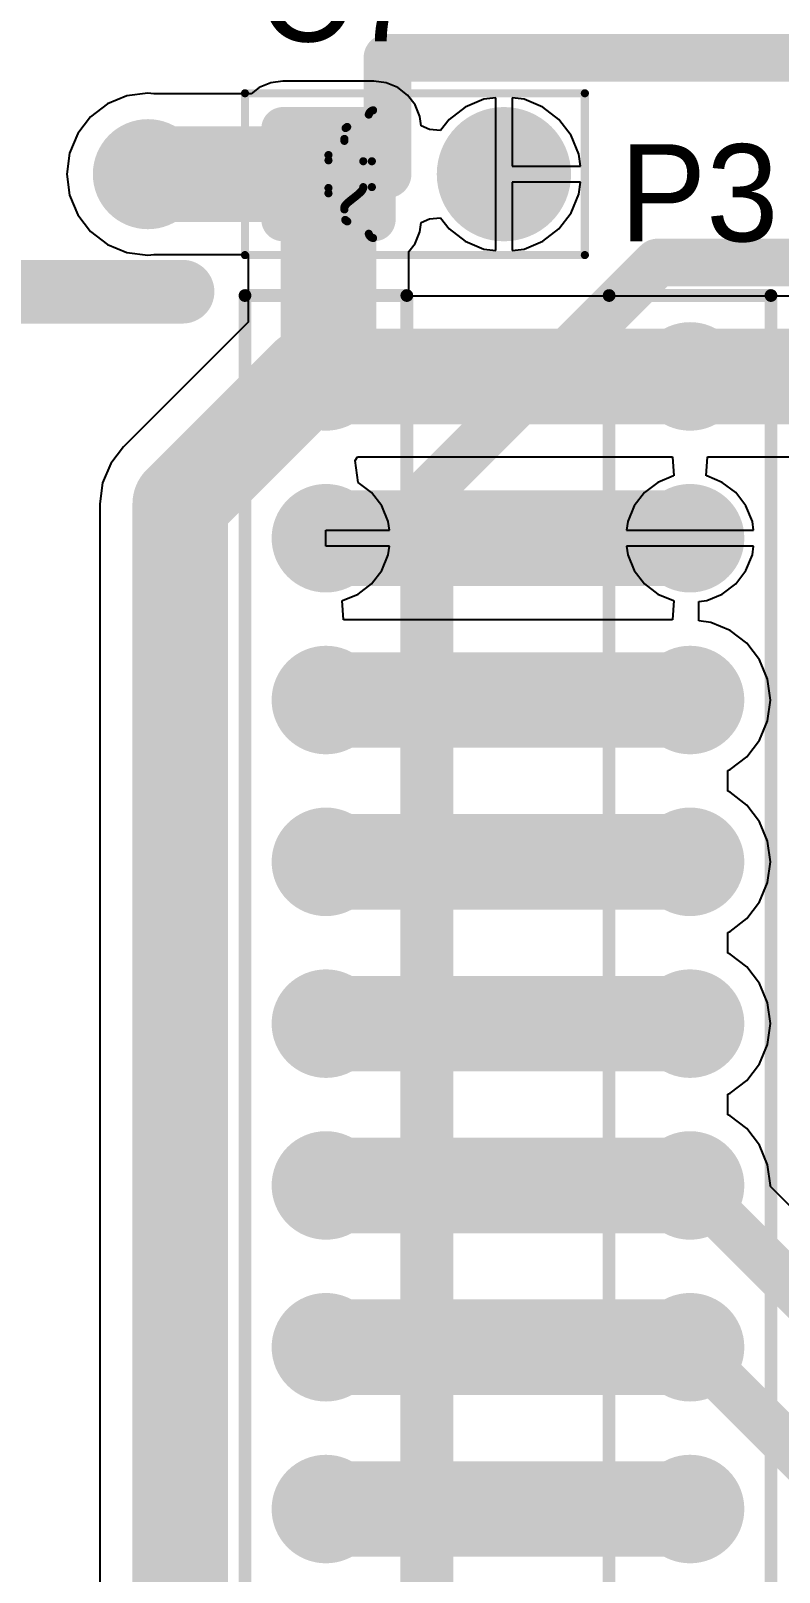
# Model space of a CAD drawing. Header units: millimetres. Extents: x 40 to 159, y 68 to 176.
# Drawn here: x 84.4 to 96.14, y 124.1 to 148.3 of the extents above; entities that cross this region are included whole.
import ezdxf

# ---------------------------------------------------------------- set-up
doc = ezdxf.new("R2010")
doc.units = ezdxf.units.MM
for name, color, linetype in [('BottomLayer', 5, 'Continuous'), ('BottomSolder', 6, 'Continuous'), ('Mechanical13', 56, 'Continuous'), ('MultiLayer', 9, 'Continuous'), ('PadHoleLayer', 156, 'Continuous'), ('TopLayer', 1, 'Continuous'), ('TopOverlay', 2, 'Continuous'), ('TopSolder', 216, 'Continuous')]:
    doc.layers.add(name, color=color, linetype=linetype)

# ---------------------------------------------------------------- blocks, each defined once
blk = doc.blocks.new('STM32F051C6B_______B_____8')
at = {"layer": 'BottomLayer', "const_width": 0.75}
for points in [[(-58.795, 0, 1), (-58.045, 0, 1)], [(-56.255, 0, 1), (-55.505, 0, 1)], [(-53.715, 0, 1), (-52.965, 0, 1)], [(-51.175, 0, 1), (-50.425, 0, 1)], [(-48.635, 0, 1), (-47.885, 0, 1)], [(-46.095, 0, 1), (-45.345, 0, 1)], [(-43.555, 0, 1), (-42.805, 0, 1)], [(-41.015, 0, 1), (-40.265, 0, 1)]]:
    blk.add_lwpolyline(points, format="xyb", close=True, dxfattribs=at)
at = {"layer": 'BottomSolder', "const_width": 0.852}
for points in [[(-58.846, 0, 1), (-57.994, 0, 1)], [(-56.306, 0, 1), (-55.454, 0, 1)], [(-53.766, 0, 1), (-52.914, 0, 1)], [(-51.226, 0, 1), (-50.374, 0, 1)], [(-48.686, 0, 1), (-47.834, 0, 1)], [(-46.146, 0, 1), (-45.294, 0, 1)], [(-43.606, 0, 1), (-42.754, 0, 1)], [(-41.066, 0, 1), (-40.214, 0, 1)]]:
    blk.add_lwpolyline(points, format="xyb", close=True, dxfattribs=at)
at = {"layer": 'MultiLayer', "const_width": 0.75}
for points in [[(-58.795, 0, 1), (-58.045, 0, 1)], [(-56.255, 0, 1), (-55.505, 0, 1)], [(-53.715, 0, 1), (-52.965, 0, 1)], [(-51.175, 0, 1), (-50.425, 0, 1)], [(-48.635, 0, 1), (-47.885, 0, 1)], [(-46.095, 0, 1), (-45.345, 0, 1)], [(-43.555, 0, 1), (-42.805, 0, 1)], [(-41.015, 0, 1), (-40.265, 0, 1)]]:
    blk.add_lwpolyline(points, format="xyb", close=True, dxfattribs=at)
at = {"layer": 'PadHoleLayer', "const_width": 0.45}
for points in [[(-58.645, 0, 1), (-58.195, 0, 1)], [(-56.105, 0, 1), (-55.655, 0, 1)], [(-53.565, 0, 1), (-53.115, 0, 1)], [(-51.025, 0, 1), (-50.575, 0, 1)], [(-48.485, 0, 1), (-48.035, 0, 1)], [(-45.945, 0, 1), (-45.495, 0, 1)], [(-43.405, 0, 1), (-42.955, 0, 1)], [(-40.865, 0, 1), (-40.415, 0, 1)]]:
    blk.add_lwpolyline(points, format="xyb", close=True, dxfattribs=at)
at = {"layer": 'TopLayer', "const_width": 0.75}
for points in [[(-58.795, 0, 1), (-58.045, 0, 1)], [(-56.255, 0, 1), (-55.505, 0, 1)], [(-53.715, 0, 1), (-52.965, 0, 1)], [(-51.175, 0, 1), (-50.425, 0, 1)], [(-48.635, 0, 1), (-47.885, 0, 1)], [(-46.095, 0, 1), (-45.345, 0, 1)], [(-43.555, 0, 1), (-42.805, 0, 1)], [(-41.015, 0, 1), (-40.265, 0, 1)]]:
    blk.add_lwpolyline(points, format="xyb", close=True, dxfattribs=at)
at = {"layer": 'TopOverlay'}
for points, const_width in [([(1.27, 1.27), (-59.69, 1.27)], 0.2), ([(-59.69, -1.27), (-59.69, 1.27)], 0.2), ([(-0.635, -1.27), (-59.69, -1.27)], 0.2), ([(-59.75, -13), (-59.75, -2.25)], 1)]:
    blk.add_lwpolyline(points, dxfattribs=dict(at, const_width=const_width))
for points, const_width in [([(-59.74, 1.27, 1), (-59.64, 1.27, 1)], 0.1), ([(-59.74, 1.27, 1), (-59.64, 1.27, 1)], 0.1), ([(-59.74, -1.27, 1), (-59.64, -1.27, 1)], 0.1), ([(-59.74, -1.27, 1), (-59.64, -1.27, 1)], 0.1), ([(-60, -2.25, 1), (-59.5, -2.25, 1)], 0.5)]:
    blk.add_lwpolyline(points, format="xyb", close=True, dxfattribs=dict(at, const_width=const_width))
at = {"layer": 'TopSolder', "const_width": 0.852}
for points in [[(-58.846, 0, 1), (-57.994, 0, 1)], [(-56.306, 0, 1), (-55.454, 0, 1)], [(-53.766, 0, 1), (-52.914, 0, 1)], [(-51.226, 0, 1), (-50.374, 0, 1)], [(-48.686, 0, 1), (-47.834, 0, 1)], [(-46.146, 0, 1), (-45.294, 0, 1)], [(-43.606, 0, 1), (-42.754, 0, 1)], [(-41.066, 0, 1), (-40.214, 0, 1)]]:
    blk.add_lwpolyline(points, format="xyb", close=True, dxfattribs=at)
blk = doc.blocks.new('HDR1X24_20')
at = {"layer": 'BottomLayer', "const_width": 0.75}
for points in [[(-58.795, 0, 1), (-58.045, 0, 1)], [(-56.255, 0, 1), (-55.505, 0, 1)], [(-53.715, 0, 1), (-52.965, 0, 1)], [(-51.175, 0, 1), (-50.425, 0, 1)], [(-48.635, 0, 1), (-47.885, 0, 1)], [(-46.095, 0, 1), (-45.345, 0, 1)], [(-43.555, 0, 1), (-42.805, 0, 1)], [(-41.015, 0, 1), (-40.265, 0, 1)]]:
    blk.add_lwpolyline(points, format="xyb", close=True, dxfattribs=at)
at = {"layer": 'BottomSolder', "const_width": 0.852}
for points in [[(-58.846, 0, 1), (-57.994, 0, 1)], [(-56.306, 0, 1), (-55.454, 0, 1)], [(-53.766, 0, 1), (-52.914, 0, 1)], [(-51.226, 0, 1), (-50.374, 0, 1)], [(-48.686, 0, 1), (-47.834, 0, 1)], [(-46.146, 0, 1), (-45.294, 0, 1)], [(-43.606, 0, 1), (-42.754, 0, 1)], [(-41.066, 0, 1), (-40.214, 0, 1)]]:
    blk.add_lwpolyline(points, format="xyb", close=True, dxfattribs=at)
at = {"layer": 'MultiLayer', "const_width": 0.75}
for points in [[(-58.795, 0, 1), (-58.045, 0, 1)], [(-56.255, 0, 1), (-55.505, 0, 1)], [(-53.715, 0, 1), (-52.965, 0, 1)], [(-51.175, 0, 1), (-50.425, 0, 1)], [(-48.635, 0, 1), (-47.885, 0, 1)], [(-46.095, 0, 1), (-45.345, 0, 1)], [(-43.555, 0, 1), (-42.805, 0, 1)], [(-41.015, 0, 1), (-40.265, 0, 1)]]:
    blk.add_lwpolyline(points, format="xyb", close=True, dxfattribs=at)
at = {"layer": 'PadHoleLayer', "const_width": 0.45}
for points in [[(-58.645, 0, 1), (-58.195, 0, 1)], [(-56.105, 0, 1), (-55.655, 0, 1)], [(-53.565, 0, 1), (-53.115, 0, 1)], [(-51.025, 0, 1), (-50.575, 0, 1)], [(-48.485, 0, 1), (-48.035, 0, 1)], [(-45.945, 0, 1), (-45.495, 0, 1)], [(-43.405, 0, 1), (-42.955, 0, 1)], [(-40.865, 0, 1), (-40.415, 0, 1)]]:
    blk.add_lwpolyline(points, format="xyb", close=True, dxfattribs=at)
at = {"layer": 'TopLayer', "const_width": 0.75}
for points in [[(-58.795, 0, 1), (-58.045, 0, 1)], [(-56.255, 0, 1), (-55.505, 0, 1)], [(-53.715, 0, 1), (-52.965, 0, 1)], [(-51.175, 0, 1), (-50.425, 0, 1)], [(-48.635, 0, 1), (-47.885, 0, 1)], [(-46.095, 0, 1), (-45.345, 0, 1)], [(-43.555, 0, 1), (-42.805, 0, 1)], [(-41.015, 0, 1), (-40.265, 0, 1)]]:
    blk.add_lwpolyline(points, format="xyb", close=True, dxfattribs=at)
at = {"layer": 'TopOverlay', "const_width": 0.2}
for points in [[(-59.69, -1.27), (-59.69, 1.27)], [(1.27, 1.27), (-59.69, 1.27)], [(-0.635, -1.27), (-59.69, -1.27)]]:
    blk.add_lwpolyline(points, dxfattribs=at)
at = {"layer": 'TopOverlay', "const_width": 0.1}
for points in [[(-59.74, 1.27, 1), (-59.64, 1.27, 1)], [(-59.74, 1.27, 1), (-59.64, 1.27, 1)], [(-59.74, -1.27, 1), (-59.64, -1.27, 1)], [(-59.74, -1.27, 1), (-59.64, -1.27, 1)]]:
    blk.add_lwpolyline(points, format="xyb", close=True, dxfattribs=at)
at = {"layer": 'TopSolder', "const_width": 0.852}
for points in [[(-58.846, 0, 1), (-57.994, 0, 1)], [(-56.306, 0, 1), (-55.454, 0, 1)], [(-53.766, 0, 1), (-52.914, 0, 1)], [(-51.226, 0, 1), (-50.374, 0, 1)], [(-48.686, 0, 1), (-47.834, 0, 1)], [(-46.146, 0, 1), (-45.294, 0, 1)], [(-43.606, 0, 1), (-42.754, 0, 1)], [(-41.066, 0, 1), (-40.214, 0, 1)]]:
    blk.add_lwpolyline(points, format="xyb", close=True, dxfattribs=at)
blk = doc.blocks.new('CAPC500P450250X550_2_5___31')
at = {"layer": 'BottomLayer'}
for points, const_width in [([(-2.317, 0.714, 1), (-2.079, 0.714, 1)], 0.238), ([(-0.889, 0.714, 1), (-0.651, 0.714, 1)], 0.238), ([(0.794, 0, 1), (1.746, 0, 1)], 0.952), ([(-2.317, -0.714, 1), (-2.079, -0.714, 1)], 0.238), ([(-0.889, -0.714, 1), (-0.651, -0.714, 1)], 0.238)]:
    blk.add_lwpolyline(points, format="xyb", close=True, dxfattribs=dict(at, const_width=const_width))
for points in [[(-2.198, -0.952), (-0.77, -0.952), (-2.198, 0.952), (-0.77, 0.952)], [(-2.437, -0.714), (-0.532, -0.714), (-2.437, 0.714), (-0.532, 0.714)]]:
    blk.add_solid(points, dxfattribs=at)
at = {"layer": 'BottomSolder'}
for points, const_width in [([(-2.368, 0.714, 1), (-2.029, 0.714, 1)], 0.34), ([(-0.939, 0.714, 1), (-0.6, 0.714, 1)], 0.34), ([(0.743, 0, 1), (1.797, 0, 1)], 1.054), ([(-2.368, -0.714, 1), (-2.029, -0.714, 1)], 0.34), ([(-0.939, -0.714, 1), (-0.6, -0.714, 1)], 0.34)]:
    blk.add_lwpolyline(points, format="xyb", close=True, dxfattribs=dict(at, const_width=const_width))
for points in [[(-2.198, -1.054), (-0.77, -1.054), (-2.198, 1.054), (-0.77, 1.054)], [(-2.538, -0.714), (-0.43, -0.714), (-2.538, 0.714), (-0.43, 0.714)]]:
    blk.add_solid(points, dxfattribs=at)
at = {"layer": 'Mechanical13', "const_width": 0.127}
for points in [[(-1.234, 0.553, -0.414214), (-0.784, 1.003)], [(-0.851, 0.935, -0.274246), (-0.784, 1.003)], [(-0.851, 0.935, -0.001101), (-0.803, 0.203)], [(-1.484, 0.217, -0.252246), (-1.216, 0.723)], [(-1.234, 0.523, -0.067746), (-0.937, 0.203)], [(-1.484, -0.3, -1), (-1.484, 0.3)], [(-1.22, -0.718, -0.249202), (-1.484, -0.217)], [(-0.851, -0.935, -0.01671), (-0.803, -0.203)], [(-0.784, -1.003, -0.414214), (-1.234, -0.553)], [(-0.784, -1.003, -0.277409), (-0.851, -0.935)]]:
    blk.add_lwpolyline(points, format="xyb", dxfattribs=at)
at = {"layer": 'Mechanical13', "const_width": 0.0635}
for points in [[(-0.883, 0.935, 1), (-0.82, 0.935, 1)], [(-0.883, 0.935, 1), (-0.82, 0.935, 1)], [(-0.816, 1.003, 1), (-0.752, 1.003, 1)], [(-0.816, 1.003, 1), (-0.752, 1.003, 1)], [(-1.247, 0.723, 1), (-1.184, 0.723, 1)], [(-1.247, 0.723, 1), (-1.184, 0.723, 1)], [(-1.246, 0.724, 1), (-1.182, 0.724, 1)], [(-1.246, 0.724, 1), (-1.182, 0.724, 1)], [(-1.222, 0.741, 1), (-1.158, 0.741, 1)], [(-1.266, 0.553, 1), (-1.202, 0.553, 1)], [(-1.266, 0.553, 1), (-1.202, 0.553, 1)], [(-1.266, 0.523, 1), (-1.202, 0.523, 1)], [(-1.516, 0.3, 1), (-1.452, 0.3, 1)], [(-1.515, 0.217, 1), (-1.452, 0.217, 1)], [(-1.515, 0.217, 1), (-1.452, 0.217, 1)], [(-0.969, 0.203, 1), (-0.906, 0.203, 1)], [(-0.969, 0.203, 1), (-0.906, 0.203, 1)], [(-0.835, 0.203, 1), (-0.771, 0.203, 1)], [(-0.835, 0.203, 1), (-0.771, 0.203, 1)], [(-1.516, -0.217, 1), (-1.452, -0.217, 1)], [(-1.516, -0.217, 1), (-1.452, -0.217, 1)], [(-1.516, -0.3, 1), (-1.452, -0.3, 1)], [(-1.022, -0.292, 1), (-0.959, -0.292, 1)], [(-1.022, -0.292, 1), (-0.959, -0.292, 1)], [(-1.01, -0.281, 1), (-0.947, -0.281, 1)], [(-1.01, -0.281, 1), (-0.947, -0.281, 1)], [(-0.999, -0.268, 1), (-0.935, -0.268, 1)], [(-0.999, -0.268, 1), (-0.935, -0.268, 1)], [(-0.988, -0.254, 1), (-0.924, -0.254, 1)], [(-0.988, -0.254, 1), (-0.924, -0.254, 1)], [(-0.978, -0.238, 1), (-0.915, -0.238, 1)], [(-0.978, -0.238, 1), (-0.915, -0.238, 1)], [(-0.974, -0.229, 1), (-0.91, -0.229, 1)], [(-0.974, -0.229, 1), (-0.91, -0.229, 1)], [(-0.971, -0.218, 1), (-0.907, -0.218, 1)], [(-0.971, -0.218, 1), (-0.907, -0.218, 1)], [(-0.969, -0.203, 1), (-0.906, -0.203, 1)], [(-0.969, -0.203, 1), (-0.906, -0.203, 1)], [(-0.969, -0.211, 1), (-0.906, -0.211, 1)], [(-0.969, -0.211, 1), (-0.906, -0.211, 1)], [(-0.835, -0.203, 1), (-0.771, -0.203, 1)], [(-0.835, -0.203, 1), (-0.771, -0.203, 1)], [(-1.266, -0.523, 1), (-1.202, -0.523, 1)], [(-1.263, -0.511, 1), (-1.2, -0.511, 1)], [(-1.263, -0.511, 1), (-1.2, -0.511, 1)], [(-1.256, -0.497, 1), (-1.192, -0.497, 1)], [(-1.256, -0.497, 1), (-1.192, -0.497, 1)], [(-1.243, -0.48, 1), (-1.18, -0.48, 1)], [(-1.243, -0.48, 1), (-1.18, -0.48, 1)], [(-1.226, -0.461, 1), (-1.162, -0.461, 1)], [(-1.226, -0.461, 1), (-1.162, -0.461, 1)], [(-1.202, -0.439, 1), (-1.138, -0.439, 1)], [(-1.202, -0.439, 1), (-1.138, -0.439, 1)], [(-1.173, -0.415, 1), (-1.109, -0.415, 1)], [(-1.173, -0.415, 1), (-1.109, -0.415, 1)], [(-1.138, -0.387, 1), (-1.075, -0.387, 1)], [(-1.138, -0.387, 1), (-1.075, -0.387, 1)], [(-1.099, -0.357, 1), (-1.036, -0.357, 1)], [(-1.099, -0.357, 1), (-1.036, -0.357, 1)], [(-1.062, -0.327, 1), (-0.998, -0.327, 1)], [(-1.062, -0.327, 1), (-0.998, -0.327, 1)], [(-1.266, -0.553, 1), (-1.202, -0.553, 1)], [(-1.266, -0.553, 1), (-1.202, -0.553, 1)], [(-1.252, -0.718, 1), (-1.189, -0.718, 1)], [(-1.248, -0.723, 1), (-1.184, -0.723, 1)], [(-1.241, -0.727, 1), (-1.177, -0.727, 1)], [(-1.241, -0.727, 1), (-1.177, -0.727, 1)], [(-1.22, -0.742, 1), (-1.157, -0.742, 1)], [(-0.883, -0.935, 1), (-0.82, -0.935, 1)], [(-0.883, -0.935, 1), (-0.82, -0.935, 1)], [(-0.816, -1.003, 1), (-0.752, -1.003, 1)], [(-0.816, -1.003, 1), (-0.752, -1.003, 1)]]:
    blk.add_lwpolyline(points, format="xyb", close=True, dxfattribs=at)
at = {"layer": 'Mechanical13', "const_width": 0.127}
for points in [[(-1.216, 0.723), (-1.214, 0.724)], [(-1.214, 0.724), (-1.19, 0.741)], [(-1.234, -0.553), (-1.234, 0.553)], [(-1.484, -0.217), (-1.484, 0.217)], [(-0.937, -0.203), (-0.937, 0.203)], [(-0.803, -0.203), (-0.803, 0.203)], [(-1.03, -0.327), (-0.99, -0.292)], [(-0.99, -0.292), (-0.979, -0.281)], [(-0.979, -0.281), (-0.967, -0.268)], [(-0.967, -0.268), (-0.956, -0.254)], [(-0.956, -0.254), (-0.946, -0.238)], [(-0.946, -0.238), (-0.942, -0.229)], [(-0.942, -0.229), (-0.939, -0.218)], [(-0.939, -0.218), (-0.938, -0.211)], [(-0.938, -0.211), (-0.937, -0.203)], [(-1.234, -0.523), (-1.232, -0.511)], [(-1.232, -0.511), (-1.224, -0.497)], [(-1.224, -0.497), (-1.211, -0.48)], [(-1.211, -0.48), (-1.194, -0.461)], [(-1.194, -0.461), (-1.17, -0.439)], [(-1.17, -0.439), (-1.141, -0.415)], [(-1.141, -0.415), (-1.106, -0.387)], [(-1.106, -0.387), (-1.067, -0.357)], [(-1.067, -0.357), (-1.03, -0.327)], [(-1.216, -0.723), (-1.209, -0.727)], [(-1.209, -0.727), (-1.189, -0.742)]]:
    blk.add_lwpolyline(points, dxfattribs=at)
at = {"layer": 'MultiLayer'}
for points, const_width in [([(-2.317, 0.714, 1), (-2.079, 0.714, 1)], 0.238), ([(-0.889, 0.714, 1), (-0.651, 0.714, 1)], 0.238), ([(0.794, 0, 1), (1.746, 0, 1)], 0.952), ([(-2.317, -0.714, 1), (-2.079, -0.714, 1)], 0.238), ([(-0.889, -0.714, 1), (-0.651, -0.714, 1)], 0.238)]:
    blk.add_lwpolyline(points, format="xyb", close=True, dxfattribs=dict(at, const_width=const_width))
for points in [[(-2.198, -0.952), (-0.77, -0.952), (-2.198, 0.952), (-0.77, 0.952)], [(-2.437, -0.714), (-0.532, -0.714), (-2.437, 0.714), (-0.532, 0.714)]]:
    blk.add_solid(points, dxfattribs=at)
at = {"layer": 'PadHoleLayer', "const_width": 0.4}
for points in [[(-1.684, 0, 1), (-1.284, 0, 1)], [(1.07, 0, 1), (1.47, 0, 1)]]:
    blk.add_lwpolyline(points, format="xyb", close=True, dxfattribs=at)
at = {"layer": 'TopLayer'}
for points, const_width in [([(-2.317, 0.714, 1), (-2.079, 0.714, 1)], 0.238), ([(-0.889, 0.714, 1), (-0.651, 0.714, 1)], 0.238), ([(0.794, 0, 1), (1.746, 0, 1)], 0.952), ([(-2.317, -0.714, 1), (-2.079, -0.714, 1)], 0.238), ([(-0.889, -0.714, 1), (-0.651, -0.714, 1)], 0.238)]:
    blk.add_lwpolyline(points, format="xyb", close=True, dxfattribs=dict(at, const_width=const_width))
for points in [[(-2.198, -0.952), (-0.77, -0.952), (-2.198, 0.952), (-0.77, 0.952)], [(-2.437, -0.714), (-0.532, -0.714), (-2.437, 0.714), (-0.532, 0.714)]]:
    blk.add_solid(points, dxfattribs=at)
at = {"layer": 'TopOverlay', "const_width": 0.127}
for points in [[(-2.794, -1.27), (-2.794, 1.27)], [(-2.794, 1.27), (2.54, 1.27)], [(2.54, -1.27), (2.54, 1.27)], [(-2.794, -1.27), (2.54, -1.27)]]:
    blk.add_lwpolyline(points, dxfattribs=at)
at = {"layer": 'TopOverlay', "const_width": 0.0635}
for points in [[(-2.826, 1.27, 1), (-2.762, 1.27, 1)], [(-2.826, 1.27, 1), (-2.762, 1.27, 1)], [(2.508, 1.27, 1), (2.572, 1.27, 1)], [(2.508, 1.27, 1), (2.572, 1.27, 1)], [(-2.826, -1.27, 1), (-2.762, -1.27, 1)], [(-2.826, -1.27, 1), (-2.762, -1.27, 1)], [(2.508, -1.27, 1), (2.572, -1.27, 1)], [(2.508, -1.27, 1), (2.572, -1.27, 1)]]:
    blk.add_lwpolyline(points, format="xyb", close=True, dxfattribs=at)
at = {"layer": 'TopSolder'}
for points, const_width in [([(-2.368, 0.714, 1), (-2.029, 0.714, 1)], 0.34), ([(-0.939, 0.714, 1), (-0.6, 0.714, 1)], 0.34), ([(0.743, 0, 1), (1.797, 0, 1)], 1.054), ([(-2.368, -0.714, 1), (-2.029, -0.714, 1)], 0.34), ([(-0.939, -0.714, 1), (-0.6, -0.714, 1)], 0.34)]:
    blk.add_lwpolyline(points, format="xyb", close=True, dxfattribs=dict(at, const_width=const_width))
for points in [[(-2.198, -1.054), (-0.77, -1.054), (-2.198, 1.054), (-0.77, 1.054)], [(-2.538, -0.714), (-0.43, -0.714), (-2.538, 0.714), (-0.43, 0.714)]]:
    blk.add_solid(points, dxfattribs=at)

msp = doc.modelspace()

# ---------------------------------------------------------------- linework, layer by layer
at = {"layer": 'BottomLayer'}
for p, q in [((87.98, 147.409), (87.852, 147.311)), ((88.16, 147.484), (87.98, 147.409)), ((88.353, 147.509), (88.16, 147.484)), ((89.781, 147.509), (88.353, 147.509)), ((89.974, 147.484), (89.781, 147.509)), ((90.154, 147.409), (89.974, 147.484)), ((90.308, 147.291), (90.154, 147.409)), ((85.597, 147.152), (85.333, 146.95)), ((85.904, 147.28), (85.597, 147.152)), ((86.233, 147.323), (85.904, 147.28)), ((86.325, 147.311), (86.233, 147.323)), ((87.852, 147.311), (86.325, 147.311)), ((90.426, 147.137), (90.308, 147.291)), ((90.501, 146.957), (90.426, 147.137)), ((91.506, 147.225), (91.213, 147.104)), ((91.694, 147.25), (91.506, 147.225)), ((91.694, 146.05), (91.694, 147.25)), ((92.136, 147.225), (91.948, 147.25)), ((91.948, 147.25), (91.948, 146.177)), ((92.429, 147.104), (92.136, 147.225)), ((85.333, 146.95), (85.131, 146.686)), ((90.52, 146.808), (90.501, 146.957)), ((90.961, 146.91), (90.826, 146.735)), ((91.213, 147.104), (90.961, 146.91)), ((92.681, 146.91), (92.429, 147.104)), ((92.875, 146.658), (92.681, 146.91)), ((85.131, 146.686), (85.003, 146.379)), ((90.653, 146.752), (90.52, 146.808)), ((90.826, 146.735), (90.653, 146.752)), ((92.996, 146.365), (92.875, 146.658)), ((85.003, 146.379), (84.96, 146.05)), ((91.948, 146.177), (93.021, 146.177)), ((93.021, 146.177), (92.996, 146.365)), ((84.96, 146.05), (85.003, 145.721)), ((91.694, 144.85), (91.694, 146.05)), ((93.021, 145.923), (91.948, 145.923)), ((91.948, 145.923), (91.948, 144.85)), ((92.996, 145.735), (93.021, 145.923)), ((85.003, 145.721), (85.131, 145.414)), ((92.875, 145.442), (92.996, 145.735)), ((92.681, 145.19), (92.875, 145.442)), ((85.131, 145.414), (85.333, 145.15)), ((90.501, 145.143), (90.52, 145.292)), ((90.52, 145.292), (90.653, 145.348)), ((90.653, 145.348), (90.826, 145.365)), ((90.826, 145.365), (90.961, 145.19)), ((90.961, 145.19), (91.213, 144.996)), ((92.429, 144.996), (92.681, 145.19)), ((85.333, 145.15), (85.597, 144.948)), ((85.597, 144.948), (85.904, 144.82)), ((90.328, 144.835), (90.426, 144.963)), ((90.426, 144.963), (90.501, 145.143)), ((91.213, 144.996), (91.506, 144.875)), ((92.136, 144.875), (92.429, 144.996)), ((85.904, 144.82), (86.233, 144.777)), ((86.233, 144.777), (86.325, 144.789)), ((86.325, 144.789), (87.806, 144.789)), ((87.806, 144.789), (87.806, 143.726)), ((90.328, 144.136), (90.328, 144.835)), ((91.506, 144.875), (91.694, 144.85)), ((91.948, 144.85), (92.136, 144.875)), ((97.135, 144.136), (90.328, 144.136)), ((87.806, 143.726), (85.849, 141.769)), ((85.849, 141.769), (85.649, 141.508)), ((89.487, 141.556), (89.521, 141.614)), ((89.533, 141.212), (89.487, 141.556)), ((89.521, 141.614), (94.468, 141.614)), ((94.468, 141.614), (94.488, 141.314)), ((94.996, 141.314), (95.016, 141.614)), ((95.016, 141.614), (97.042, 141.614)), ((85.649, 141.508), (85.523, 141.204)), ((94.48, 141.313), (94.236, 141.212)), ((94.488, 141.314), (94.48, 141.313)), ((95.004, 141.313), (94.996, 141.314)), ((95.248, 141.212), (95.004, 141.313)), ((85.523, 141.204), (85.48, 140.877)), ((89.743, 141.051), (89.533, 141.212)), ((94.236, 141.212), (94.026, 141.051)), ((95.458, 141.051), (95.248, 141.212)), ((85.48, 140.877), (85.48, 111.687)), ((89.904, 140.841), (89.743, 141.051)), ((90.005, 140.597), (89.904, 140.841)), ((93.865, 140.841), (93.764, 140.597)), ((94.026, 141.051), (93.865, 140.841)), ((95.619, 140.841), (95.458, 141.051)), ((95.72, 140.597), (95.619, 140.841)), ((90.023, 140.462), (90.005, 140.597)), ((93.764, 140.597), (93.746, 140.462)), ((95.738, 140.462), (95.72, 140.597)), ((89.027, 140.208), (89.027, 140.462)), ((89.027, 140.462), (90.023, 140.462)), ((93.746, 140.462), (95.738, 140.462)), ((90.023, 140.208), (89.027, 140.208)), ((90.005, 140.073), (90.023, 140.208)), ((95.738, 140.208), (93.746, 140.208)), ((93.746, 140.208), (93.764, 140.073)), ((95.72, 140.073), (95.738, 140.208)), ((89.904, 139.829), (90.005, 140.073)), ((93.764, 140.073), (93.865, 139.829)), ((95.619, 139.829), (95.72, 140.073)), ((89.533, 139.458), (89.743, 139.619)), ((89.743, 139.619), (89.904, 139.829)), ((93.865, 139.829), (94.026, 139.619)), ((94.026, 139.619), (94.236, 139.458)), ((95.248, 139.458), (95.458, 139.619)), ((95.458, 139.619), (95.619, 139.829)), ((89.289, 139.357), (89.533, 139.458)), ((94.236, 139.458), (94.48, 139.357)), ((95.004, 139.357), (95.248, 139.458)), ((89.281, 139.356), (89.289, 139.357)), ((89.301, 139.056), (89.281, 139.356)), ((94.488, 139.356), (94.468, 139.056)), ((94.48, 139.357), (94.488, 139.356)), ((94.879, 139.34), (95.004, 139.357)), ((94.879, 139.038), (94.879, 139.34)), ((94.468, 139.056), (89.301, 139.056)), ((95.068, 139.013), (94.879, 139.038)), ((95.372, 138.887), (95.068, 139.013)), ((95.634, 138.687), (95.372, 138.887)), ((95.834, 138.425), (95.634, 138.687)), ((95.96, 138.121), (95.834, 138.425)), ((96.003, 137.795), (95.96, 138.121)), ((95.96, 137.469), (96.003, 137.795)), ((95.834, 137.165), (95.96, 137.469)), ((95.634, 136.903), (95.834, 137.165)), ((95.372, 136.703), (95.634, 136.903)), ((95.334, 136.687), (95.372, 136.703)), ((95.334, 136.363), (95.334, 136.687)), ((95.372, 136.347), (95.334, 136.363)), ((95.634, 136.147), (95.372, 136.347)), ((95.834, 135.885), (95.634, 136.147)), ((95.96, 135.581), (95.834, 135.885)), ((96.003, 135.255), (95.96, 135.581)), ((95.96, 134.929), (96.003, 135.255)), ((95.834, 134.625), (95.96, 134.929)), ((95.634, 134.363), (95.834, 134.625)), ((95.372, 134.163), (95.634, 134.363)), ((95.334, 134.147), (95.372, 134.163)), ((95.334, 133.823), (95.334, 134.147)), ((95.372, 133.807), (95.334, 133.823)), ((95.634, 133.607), (95.372, 133.807)), ((95.834, 133.345), (95.634, 133.607)), ((95.96, 133.041), (95.834, 133.345)), ((96.003, 132.715), (95.96, 133.041)), ((95.96, 132.389), (96.003, 132.715)), ((95.834, 132.085), (95.96, 132.389)), ((95.634, 131.823), (95.834, 132.085)), ((95.372, 131.623), (95.634, 131.823)), ((95.334, 131.607), (95.372, 131.623)), ((95.334, 131.283), (95.334, 131.607)), ((95.372, 131.267), (95.334, 131.283)), ((95.634, 131.067), (95.372, 131.267)), ((95.834, 130.805), (95.634, 131.067)), ((95.96, 130.501), (95.834, 130.805)), ((96.003, 130.175), (95.96, 130.501)), ((96.001, 130.164), (96.003, 130.175)), ((99.303, 126.862), (96.001, 130.164))]:
    msp.add_line(p, q, dxfattribs=at)
for points, const_width in [([(85.852, 146.05, 1), (86.614, 146.05, 1)], 0.762), ([(85.858, 146.05, 1), (86.608, 146.05, 1)], 0.75), ([(88.692, 146.05, 1), (89.442, 146.05, 1)], 0.75), ([(88.692, 146.05, 1), (89.442, 146.05, 1)], 0.75), ([(88.364, 142.875, 1), (89.114, 142.875, 1)], 0.75), ([(88.364, 142.875, 1), (89.114, 142.875, 1)], 0.75), ([(88.652, 142.875, 1), (89.402, 142.875, 1)], 0.75), ([(88.652, 142.875, 1), (89.402, 142.875, 1)], 0.75), ([(88.692, 142.915, 1), (89.442, 142.915, 1)], 0.75), ([(94.367, 142.875, 1), (95.117, 142.875, 1)], 0.75), ([(94.367, 142.875, 1), (95.117, 142.875, 1)], 0.75), ([(86.366, 140.877, 1), (87.116, 140.877, 1)], 0.75), ([(86.366, 140.877, 1), (87.116, 140.877, 1)], 0.75), ([(88.652, 140.335, 1), (89.402, 140.335, 1)], 0.75), ([(94.367, 140.335, 1), (95.117, 140.335, 1)], 0.75), ([(94.367, 140.335, 1), (95.117, 140.335, 1)], 0.75), ([(94.367, 140.284, 1), (95.117, 140.284, 1)], 0.75), ([(88.652, 137.795, 1), (89.402, 137.795, 1)], 0.75), ([(94.367, 137.795, 1), (95.117, 137.795, 1)], 0.75), ([(88.652, 135.255, 1), (89.402, 135.255, 1)], 0.75), ([(94.367, 135.255, 1), (95.117, 135.255, 1)], 0.75), ([(88.652, 132.715, 1), (89.402, 132.715, 1)], 0.75), ([(94.367, 132.715, 1), (95.117, 132.715, 1)], 0.75), ([(88.652, 130.175, 1), (89.402, 130.175, 1)], 0.75), ([(94.367, 130.175, 1), (95.117, 130.175, 1)], 0.75), ([(94.554, 130.175, 1), (94.93, 130.175, 1)], 0.375), ([(88.652, 127.635, 1), (89.402, 127.635, 1)], 0.75), ([(94.367, 127.635, 1), (95.117, 127.635, 1)], 0.75), ([(94.554, 127.635, 1), (94.93, 127.635, 1)], 0.375), ([(88.652, 125.095, 1), (89.402, 125.095, 1)], 0.75), ([(94.367, 125.095, 1), (95.117, 125.095, 1)], 0.75)]:
    msp.add_lwpolyline(points, format="xyb", close=True, dxfattribs=dict(at, const_width=const_width))
for points, const_width in [([(86.233, 146.05), (89.067, 146.05)], 1.5), ([(89.067, 142.915), (89.067, 146.05)], 1.5), ([(86.741, 140.877), (88.739, 142.875)], 1.5), ([(88.739, 142.875), (89.027, 142.875)], 1.5), ([(89.027, 142.875), (94.742, 142.875)], 1.5), ([(94.742, 142.875), (98.258, 142.875)], 1.5), ([(86.741, 111.165), (86.741, 140.877)], 1.5), ([(89.027, 140.335), (94.742, 140.335)], 1.5), ([(94.742, 140.284), (94.742, 140.335)], 1.5), ([(89.027, 137.795), (94.742, 137.795)], 1.5), ([(89.027, 135.255), (94.742, 135.255)], 1.5), ([(89.027, 132.715), (94.742, 132.715)], 1.5), ([(89.027, 130.175), (94.742, 130.175)], 1.5), ([(94.742, 130.175), (98.679, 126.238)], 0.75), ([(89.027, 127.635), (94.742, 127.635)], 1.5), ([(94.742, 127.635), (97.028, 125.349)], 0.75), ([(89.027, 125.095), (94.742, 125.095)], 1.5)]:
    msp.add_lwpolyline(points, dxfattribs=dict(at, const_width=const_width))
at = {"layer": 'BottomSolder', "const_width": 0.864}
msp.add_lwpolyline([(85.801, 146.05, 1), (86.665, 146.05, 1)], format="xyb", close=True, dxfattribs=at)
at = {"layer": 'MultiLayer', "const_width": 0.762}
msp.add_lwpolyline([(85.852, 146.05, 1), (86.614, 146.05, 1)], format="xyb", close=True, dxfattribs=at)
at = {"layer": 'PadHoleLayer', "const_width": 0.381}
msp.add_lwpolyline([(86.042, 146.05, 1), (86.423, 146.05, 1)], format="xyb", close=True, dxfattribs=at)
at = {"layer": 'TopLayer', "const_width": 0.75}
for points in [[(89.994, 146.05), (89.994, 147.877)], [(89.994, 147.877), (100.337, 147.877)], [(86.233, 146.05), (89.067, 146.05)], [(89.067, 146.05), (89.994, 146.05)], [(90.652, 141.083), (94.231, 144.662)], [(94.231, 144.662), (99.473, 144.662)], [(90.652, 83.343), (90.652, 141.083)]]:
    msp.add_lwpolyline(points, dxfattribs=at)
at = {"layer": 'TopLayer'}
for points, const_width in [([(89.806, 147.877, 1), (90.181, 147.877, 1)], 0.375), ([(89.806, 147.877, 1), (90.181, 147.877, 1)], 0.375), ([(85.852, 146.05, 1), (86.614, 146.05, 1)], 0.762), ([(86.045, 146.05, 1), (86.421, 146.05, 1)], 0.375), ([(88.879, 146.05, 1), (89.255, 146.05, 1)], 0.375), ([(88.879, 146.05, 1), (89.255, 146.05, 1)], 0.375), ([(89.806, 146.05, 1), (90.181, 146.05, 1)], 0.375), ([(89.806, 146.05, 1), (90.181, 146.05, 1)], 0.375), ([(94.044, 144.662, 1), (94.419, 144.662, 1)], 0.375), ([(94.044, 144.662, 1), (94.419, 144.662, 1)], 0.375), ([(90.465, 141.083, 1), (90.84, 141.083, 1)], 0.375), ([(90.465, 141.083, 1), (90.84, 141.083, 1)], 0.375)]:
    msp.add_lwpolyline(points, format="xyb", close=True, dxfattribs=dict(at, const_width=const_width))
at = {"layer": 'TopSolder', "const_width": 0.864}
msp.add_lwpolyline([(85.801, 146.05, 1), (86.665, 146.05, 1)], format="xyb", close=True, dxfattribs=at)

# ---------------------------------------------------------------- block references
for name, p, rotation in [('CAPC500P450250X550_2_5___31', (90.551, 146.05), 360), ('STM32F051C6B_______B_____8', (89.027, 84.455), 270), ('HDR1X24_20', (94.742, 84.455), 270)]:
    msp.add_blockref(name, p, dxfattribs=dict(rotation=rotation))

# ---------------------------------------------------------------- texts
at = {"layer": 'TopOverlay'}
for s, p in [('C7', (87.96, 148.133)), ('P3', (93.637, 144.996))]:
    msp.add_text(s, height=1.524, dxfattribs=at).set_placement(p)

doc.saveas('drawing.dxf')
